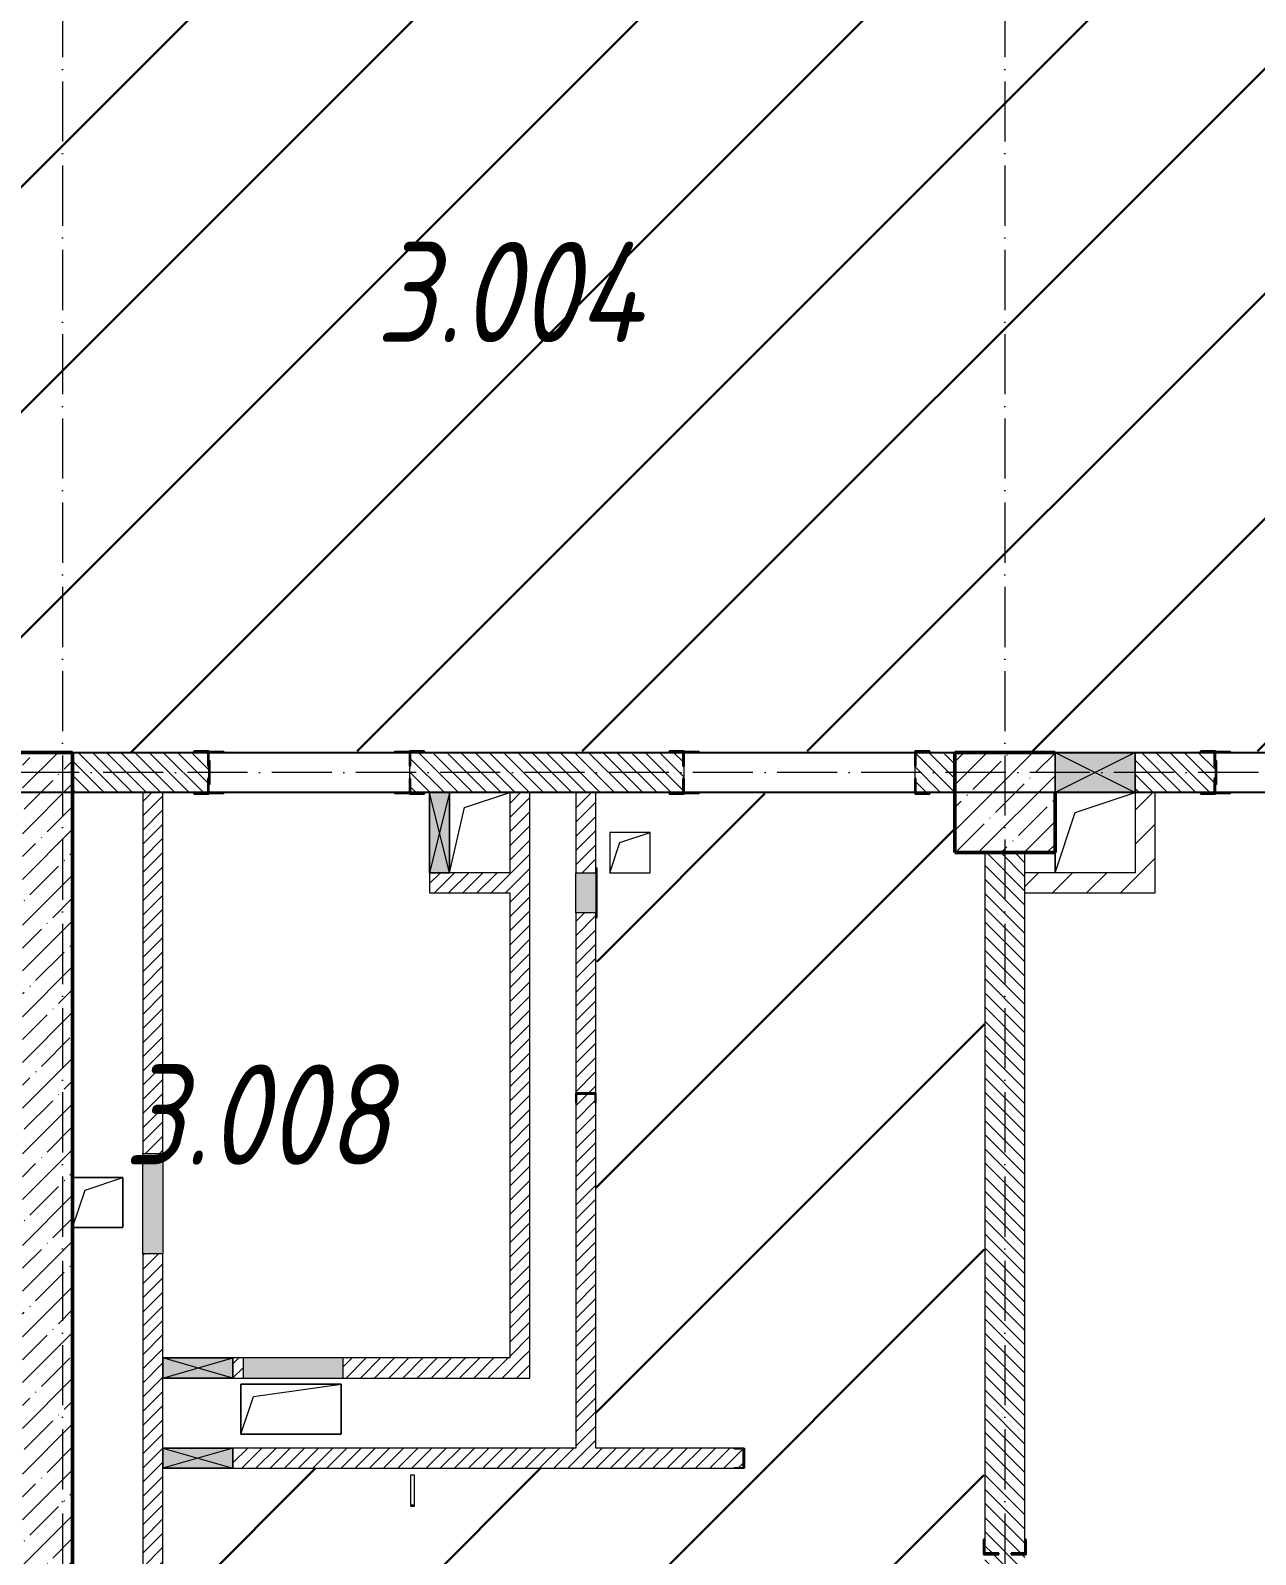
# Model space of a CAD drawing. Header units: millimetres. Extents: x 35697 to 388678, y -91946 to 171347.
# Drawn here: x 296861 to 302971, y -27682 to -20082 of the extents above; entities that cross this region are included whole.
import ezdxf

# ---------------------------------------------------------------- set-up
doc = ezdxf.new("R2010")
doc.units = ezdxf.units.MM
doc.linetypes.add('50_200_ШТРИХ_1Т_ш5_п1_п1_', pattern=[700, 500, -100, 0, -100])
for name, color, linetype, lineweight in [('2.1) ПГП окна 2.8 м', 5, 'Continuous', 30), ('A-DETL-GENF-OTLN', 7, 'Continuous', 9), ('A-DOOR-OPNG-MCUT', 7, 'Continuous', 35), ('A-FLOR-____-OTLN', 7, 'Continuous', 9), ('A-GENM-____-MCUT', 7, 'Continuous', 25), ('A-GENM-____-OTLN', 7, 'Continuous', 9), ('A-GENM-____-OTLN-1', 7, 'Continuous', 25), ('A-GLAZ-____-OTLN', 7, 'Continuous', 9), ('A-WALL-____-MCUT', 7, 'Continuous', 13), ('A-WALL-____-MCUT-2', 7, 'Continuous', 50), ('A-WALL-____-PATT-1', 7, 'Continuous', 9), ('A-WALL-FNSH-MCUT-1', 7, 'Continuous', 9), ('I-WALL-____-OTLN', 7, 'Continuous', 9), ('S-COLS-____-MCUT', 7, 'Continuous', 50), ('S-COLS-____-OTLN', 7, 'Continuous', 9), ('S-GRID-____-OTLN-1', 7, '50_200_ШТРИХ_1Т_ш5_п1_п1_', 9), ('Марки помещений', 7, 'Continuous', 9), ('стяжа', 7, 'Continuous', 30)]:
    doc.layers.add(name, color=color, linetype=linetype, lineweight=lineweight)
doc.layers.add('A-DOOR-____-OTLN-1', color=7, linetype='Continuous', lineweight=9, true_color=0xffffff)
doc.layers.add('A-GLAZ-____-OTLN-1', color=7, linetype='Continuous', lineweight=9, true_color=0xc0c0c0)
doc.styles.add('ISOCPEUR_I_2', font='isocpeui.ttf', dxfattribs={"width": 0.85, "height": 2.3})
pattern_1 = [(135, (283770.707, -86863.456), (-35.35534, -35.35534), [])]
pattern_2 = [(45, (283770.707, -86863.456), (-35.35534, 35.35534), [])]
pattern_3 = [(45, (283770.71, -86863.46), (-84.85281, 84.85281), [])]

# ---------------------------------------------------------------- blocks, each defined once
blk = doc.blocks.new('BSC_Колонна _Прямоугольная - 500х500-V31-АР1_План отверстий 3 этажа в осях 1-64_Ю-ЯЯ')
at = {"layer": 'S-COLS-____-OTLN'}
h = blk.add_hatch(dxfattribs=at)
h.set_pattern_fill('FP_38', color=256, style=0, pattern_type=2)
h.set_pattern_definition([(45, (-17950, -62931.04), (-114.04925, 114.04925), []), (45, (-17835.95, -62931.04), (-114.04925, 114.04925), [201.613, -40.323, 3.353, -36.97])])
h.paths.add_polyline_path([(-250, -250), (250, -250), (250, 250), (-250, 250), (-250, 50)], flags=0)
at = {"layer": 'S-COLS-____-MCUT'}
for p, q in [((250, 250), (-250, 250)), ((-250, 250), (-250, -250)), ((250, -250), (250, 50)), ((-250, -250), (250, -250))]:
    blk.add_line(p, q, dxfattribs=at)
blk = doc.blocks.new('DOR_ДУ_распашная__1Ст_Прямоугольная_ШЕР - Вн_650х2100h_Кабинки С_у-18405741-АР1_План отверстий 3 этажа в осях 1-64_Ю-ЯЯ')
at = {"layer": 'A-DOOR-OPNG-MCUT'}
for p, q in [((-325, -10), (-325, 10)), ((325, 10), (325, -10))]:
    blk.add_line(p, q, dxfattribs=at)
blk = doc.blocks.new('154_Стойка_СКБ_Уголок - СМ-2480_200-28346303-АР1_План отверстий 3 этажа в осях 1-64_Ю-ЯЯ')
at = {"layer": 'A-GENM-____-MCUT'}
for p, q in [((125, 156), (125, 81)), ((200, 156), (125, 156)), ((200, 150), (200, 156)), ((125, 81), (131, 81)), ((131, 81), (131, 150)), ((131, 150), (200, 150)), ((131, 19), (125, 19)), ((125, 19), (125, -56)), ((131, -50), (131, 19)), ((125, -56), (200, -56)), ((200, -50), (131, -50)), ((200, -56), (200, -50))]:
    blk.add_line(p, q, dxfattribs=at)
blk = doc.blocks.new('Стойка_Влож_Полоса боковая - Полоса-V164-АР1_План отверстий 3 этажа в осях 1-64_Ю-ЯЯ')
at = {"layer": 'A-GENM-____-OTLN'}
for p, q in [((-5, 60), (0, 60)), ((-5, -60), (-5, 60)), ((0, 31), (0, -31)), ((0, -60), (-5, -60))]:
    blk.add_line(p, q, dxfattribs=at)
blk = doc.blocks.new('154_Стойка_СКБ_Уголок - СМ-2180_200-28268025-АР1_План отверстий 3 этажа в осях 1-64_Ю-ЯЯ')
at = {"layer": 'A-GENM-____-MCUT'}
for p, q in [((125, 156), (125, 81)), ((200, 156), (125, 156)), ((200, 150), (200, 156)), ((125, 81), (131, 81)), ((131, 81), (131, 150)), ((131, 150), (200, 150)), ((131, 19), (125, 19)), ((125, 19), (125, -56)), ((131, -50), (131, 19)), ((125, -56), (200, -56)), ((200, -50), (131, -50)), ((200, -56), (200, -50))]:
    blk.add_line(p, q, dxfattribs=at)
blk = doc.blocks.new('Стойка_Влож_Уголок_Опорный - Уголок-28213941-АР1_План отверстий 3 этажа в осях 1-64_Ю-ЯЯ')
at = {"layer": 'A-GENM-____-OTLN'}
for p, q in [((-212, -6), (-212, 0)), ((0, 0), (0, -6)), ((-212, -75), (-212, -6)), ((-212, -6), (-206, -6)), ((-212, -75), (-206, -75)), ((-6, -6), (0, -6)), ((-6, -75), (0, -75)), ((0, -6), (0, -75))]:
    blk.add_line(p, q, dxfattribs=at)
blk = doc.blocks.new('Стойка_Влож_Полоса боковая - Полоса-28213942-АР1_План отверстий 3 этажа в осях 1-64_Ю-ЯЯ')
at = {"layer": 'A-GENM-____-OTLN'}
for p, q in [((-5, 60), (0, 60)), ((-5, -60), (-5, 60)), ((0, -60), (-5, -60))]:
    blk.add_line(p, q, dxfattribs=at)
blk = doc.blocks.new('Фахверк_СКБ_Уголок - 200_3960_зеркало-28268689-АР1_План отверстий 3 этажа в осях 1-64_Ю-ЯЯ')
at = {"layer": 'A-GENM-____-MCUT'}
for p, q in [((200, 156), (125, 156)), ((125, 156), (125, 81)), ((200, 150), (200, 156)), ((125, 81), (131, 81)), ((131, 81), (131, 150)), ((131, 150), (200, 150)), ((131, 19), (125, 19)), ((125, 19), (125, -56)), ((131, -50), (131, 19)), ((125, -56), (200, -56)), ((200, -50), (131, -50)), ((200, -56), (200, -50))]:
    blk.add_line(p, q, dxfattribs=at)
blk = doc.blocks.new('Фахверк_СКБ_Уголок - 200_3550-28187522-АР1_План отверстий 3 этажа в осях 1-64_Ю-ЯЯ')
at = {"layer": 'A-GENM-____-MCUT'}
for p, q in [((125, 156), (50, 156)), ((50, 156), (50, 150)), ((125, 81), (125, 156)), ((50, 150), (119, 150)), ((119, 150), (119, 81)), ((119, 81), (125, 81)), ((125, 19), (119, 19)), ((119, 19), (119, -50)), ((125, -56), (125, 19)), ((119, -50), (50, -50)), ((50, -50), (50, -56)), ((50, -56), (125, -56))]:
    blk.add_line(p, q, dxfattribs=at)
blk = doc.blocks.new('154_Фахверк_СКБ_Швеллер - Тип_100_3960-28336563-АР1_План отверстий 3 этажа в осях 1-64_Ю-ЯЯ')
at = {"layer": 'A-GENM-____-MCUT'}
for p, q in [((125, 50), (175, 50)), ((125, -50), (125, 50)), ((128, 47), (128, -47)), ((175, 47), (128, 47)), ((175, 50), (175, 47)), ((175, -50), (125, -50)), ((128, -47), (175, -47)), ((175, -47), (175, -50))]:
    blk.add_line(p, q, dxfattribs=at)
blk = doc.blocks.new('154_Фахверк_СКБ_Швеллер - Тип_100_3960-28737914-АР1_План отверстий 3 этажа в осях 1-64_Ю-ЯЯ')
at = {"layer": 'A-GENM-____-MCUT'}
for p, q in [((175, 50), (125, 50)), ((125, 50), (125, -50)), ((128, 47), (175, 47)), ((128, -47), (128, 47)), ((175, 47), (175, 50)), ((125, -50), (175, -50)), ((175, -47), (128, -47)), ((175, -50), (175, -47))]:
    blk.add_line(p, q, dxfattribs=at)
blk = doc.blocks.new('AR_Отверстие Ниша - Лючок-32402626-АР1_План отверстий 3 этажа в осях 1-64_Ю-ЯЯ')
at = {"layer": 'A-GLAZ-____-OTLN'}
blk.add_hatch(color=256, dxfattribs=at).paths.add_polyline_path([(100, 50), (-100, 50), (-100, -50), (100, -50), (100, 33.2)], flags=0)
for p, q in [((-100, 50), (100, 50)), ((-100, -50), (-100, 50)), ((100, 50), (100, -50)), ((100, -50), (-100, -50))]:
    blk.add_line(p, q, dxfattribs=at)
blk = doc.blocks.new('Л_Общий_Лючок - Лючок-29753268-АР1_План отверстий 3 этажа в осях 1-64_Ю-ЯЯ')
at = {"layer": 'A-GLAZ-____-OTLN-1'}
blk.add_hatch(color=256, dxfattribs=at).paths.add_polyline_path([(-24, -6), (224, -6), (224, 0), (-24, 0)], flags=0)
at = {"layer": 'A-GLAZ-____-OTLN'}
for p, q in [((-24, 0), (-24, -6)), ((224, 0), (224, -6)), ((-24, -6), (224, -6))]:
    blk.add_line(p, q, dxfattribs=at)
blk = doc.blocks.new('AR_Отверстие Ниша - Лючок-32402650-АР1_План отверстий 3 этажа в осях 1-64_Ю-ЯЯ')
at = {"layer": 'A-GLAZ-____-OTLN'}
blk.add_hatch(color=256, dxfattribs=at).paths.add_polyline_path([(-250, 50), (-250, -50), (250, -50), (250, 50)], flags=0)
for p, q in [((250, 50), (-250, 50)), ((-250, 50), (-250, -50)), ((250, -50), (250, 50)), ((-250, -50), (250, -50))]:
    blk.add_line(p, q, dxfattribs=at)
blk = doc.blocks.new('AR_Отверстие Ниша - Лючок-32402598-АР1_План отверстий 3 этажа в осях 1-64_Ю-ЯЯ')
at = {"layer": 'A-GLAZ-____-OTLN'}
blk.add_hatch(color=256, dxfattribs=at).paths.add_polyline_path([(250, 50), (-250, 50), (-250, -50), (250, -50)], flags=0)
for p, q in [((-250, 50), (250, 50)), ((-250, -50), (-250, 50)), ((250, 50), (250, -50)), ((250, -50), (-250, -50))]:
    blk.add_line(p, q, dxfattribs=at)
blk = doc.blocks.new('AR_Отверстие прямоугольное _в плите_ - AR_Отверстие прямоугольное _в плите_-30458064-АР1_План отверстий 3 этажа в осях 1-64_Ю-ЯЯ')
at = {"layer": 'A-GENM-____-OTLN'}
for p, q in [((125, 125), (-125, 125)), ((-62.5, 62.5), (125, 125)), ((125, -125), (125, 125)), ((-125, -125), (-62.5, 62.5)), ((-125, -125), (125, -125))]:
    blk.add_line(p, q, dxfattribs=at)
blk = doc.blocks.new('AR_Отверстие прямоугольное _в плите_ - AR_Отверстие прямоугольное _в плите_-30459257-АР1_План отверстий 3 этажа в осях 1-64_Ю-ЯЯ')
at = {"layer": 'A-GENM-____-OTLN'}
for p, q in [((250, 125), (-250, 125)), ((-250, 125), (-250, -125)), ((-187.5, 62.5), (250, 125)), ((250, -125), (250, 125)), ((-250, -125), (-187.5, 62.5)), ((-250, -125), (250, -125))]:
    blk.add_line(p, q, dxfattribs=at)
blk = doc.blocks.new('AR_Отверстие прямоугольное _в плите_ - AR_Отверстие прямоугольное _в плите_-30459207-АР1_План отверстий 3 этажа в осях 1-64_Ю-ЯЯ')
at = {"layer": 'A-GENM-____-OTLN'}
for p, q in [((100, 100), (-100, 100)), ((-100, 100), (-100, -100)), ((-50, 50), (100, 100)), ((100, -100), (100, 100)), ((-100, -100), (-50, 50)), ((-100, -100), (100, -100))]:
    blk.add_line(p, q, dxfattribs=at)
blk = doc.blocks.new('AR_Отверстие прямоугольное _в плите_ - AR_Отверстие прямоугольное _в плите_-30459211-АР1_План отверстий 3 этажа в осях 1-64_Ю-ЯЯ')
at = {"layer": 'A-GENM-____-OTLN'}
for p, q in [((-100, 100), (200, 200)), ((-200, -200), (-100, 100)), ((-200, -100), (-200, -200))]:
    blk.add_line(p, q, dxfattribs=at)
blk = doc.blocks.new('AR_Отверстие прямоугольное _в плите_ - AR_Отверстие прямоугольное _в плите_-30552629-АР1_План отверстий 3 этажа в осях 1-64_Ю-ЯЯ')
at = {"layer": 'A-GENM-____-OTLN'}
for p, q in [((-75, 125), (150, 200)), ((-150, -200), (-75, 125))]:
    blk.add_line(p, q, dxfattribs=at)
blk = doc.blocks.new('AR_Отверстие прямоугольное _в стене__БезПР - AR_Отверстие прямоугольное _в стене__БезПР-36788626-АР1_План отверстий 3 этажа в осях 1-64_Ю-ЯЯ')
at = {"layer": 'A-GLAZ-____-OTLN'}
blk.add_hatch(color=256, dxfattribs=at).paths.add_polyline_path([(200, -50), (200, 50), (-200, 50), (-200, -50)], flags=0)
at = {"layer": 'A-DETL-GENF-OTLN'}
for p, q in [((-200, -50), (-200, 50)), ((-200, 50), (200, 50)), ((200, 50), (-200, -50)), ((-200, 50), (200, -50)), ((200, 50), (-200, 50)), ((-200, 50), (-200, -50)), ((200, 50), (200, -50)), ((200, -50), (200, 50)), ((200, -50), (-200, -50)), ((-200, -50), (200, -50))]:
    blk.add_line(p, q, dxfattribs=at)
at = {"layer": 'A-GLAZ-____-OTLN'}
blk.add_line((200, 50), (-200, 50), dxfattribs=at)
blk = doc.blocks.new('AR_Отверстие прямоугольное _в стене__БезПР - AR_Отверстие прямоугольное _в стене__БезПР-36428632-АР1_План отверстий 3 этажа в осях 1-64_Ю-ЯЯ')
at = {"layer": 'A-GLAZ-____-OTLN'}
blk.add_hatch(color=256, dxfattribs=at).paths.add_polyline_path([(200, -100), (200, 100), (-200, 100), (-200, -100)], flags=0)
at = {"layer": 'A-DETL-GENF-OTLN'}
for p, q in [((-200, -100), (-200, 100)), ((-200, 100), (200, 100)), ((200, 100), (-200, -100)), ((-200, 100), (200, -100)), ((200, 100), (-200, 100)), ((-200, 100), (-200, -100)), ((200, 100), (200, -100)), ((200, -100), (200, 100)), ((200, -100), (-200, -100)), ((-200, -100), (200, -100))]:
    blk.add_line(p, q, dxfattribs=at)
at = {"layer": 'A-GLAZ-____-OTLN'}
blk.add_line((200, 100), (-200, 100), dxfattribs=at)
blk = doc.blocks.new('AR_Отверстие прямоугольное _в стене__БезПР - AR_Отверстие прямоугольное _в стене__БезПР-36427791-АР1_План отверстий 3 этажа в осях 1-64_Ю-ЯЯ')
at = {"layer": 'A-GLAZ-____-OTLN'}
blk.add_hatch(color=256, dxfattribs=at).paths.add_polyline_path([(175, -50), (175, 50), (-175, 50), (-175, -50)], flags=0)
at = {"layer": 'A-DETL-GENF-OTLN'}
for p, q in [((-175, -50), (-175, 50)), ((-175, 50), (175, 50)), ((175, 50), (-175, -50)), ((-175, 50), (175, -50)), ((175, 50), (-175, 50)), ((-175, 50), (-175, -50)), ((175, 50), (175, -50)), ((175, -50), (175, 50)), ((175, -50), (-175, -50)), ((-175, -50), (175, -50))]:
    blk.add_line(p, q, dxfattribs=at)
at = {"layer": 'A-GLAZ-____-OTLN'}
blk.add_line((175, 50), (-175, 50), dxfattribs=at)
blk = doc.blocks.new('3эт')
at = {"layer": 'S-GRID-____-OTLN-1', "color": 251, "ltscale": 0.6, "true_color": 0x636466}
for p, q in [((297020.7, 4029.4), (297020.7, -33971.9)), ((301720.7, 4029.4), (301720.7, -33971.9)), ((387845.1, -23782.4), (279101.9, -23782.4))]:
    blk.add_line(p, q, dxfattribs=at)

msp = doc.modelspace()

# ---------------------------------------------------------------- hatches: boundary and pattern name
at = {"layer": '2.1) ПГП окна 2.8 м'}
h = msp.add_hatch(dxfattribs=at)
h.set_pattern_fill('ANSI31', color=5, scale=250)
h.paths.add_polyline_path([(291170.7, -10232.4), (291095.7, -10232.4), (291095.7, -10238.4), (291020.7, -10238.4), (291020.7, -10232.4), (290670.7, -10232.4), (289770.7, -10232.4), (289320.7, -10232.4), (289320.7, -15457.4), (289326.7, -15457.4), (289326.7, -15532.4), (289325.2, -16432.4), (289326.7, -16432.4), (289326.7, -16507.4), (289320.7, -19182.4), (289320.7, -19682.4), (289320.7, -20007.4), (289326.7, -20007.4), (289326.7, -20082.4), (289320.7, -20182.4), (289320.7, -21132.4), (289320.7, -21782.4), (289326.7, -21782.4), (289326.7, -21857.4), (289320.7, -24832.4), (289570.7, -24832.4), (291170.7, -24832.4), (291370.7, -24832.4), (291370.7, -23682.4), (291620.7, -23682.4), (292720.7, -23682.4), (293120.7, -23682.4), (294220.7, -23682.4), (297675.7, -23682.4), (297675.7, -23676.4), (297750.7, -23676.4), (297756.7, -23676.4), (297825.7, -23676.4), (298675.7, -23676.5), (298675.7, -23676.4), (298744.7, -23676.4), (298750.7, -23676.4), (298825.7, -23676.4), (300045.7, -23676.5), (300045.7, -23676.4), (300120.7, -23676.4), (300126.7, -23676.4), (300195.7, -23676.4), (301270.7, -23676.5), (301270.7, -23676.4), (301345.7, -23676.4), (302695.7, -23676.6), (302695.7, -23676.4), (302770.7, -23676.4), (302776.7, -23676.4), (302845.7, -23676.4), (304970.7, -23676.6), (304970.7, -23232.4), (305224.7, -23232.4), (305270.7, -23232.4), (305970.7, -23232.4), (306016.7, -23232.4), (306195.7, -23232.4), (306645.7, -23232.4), (307270.7, -23232.4), (307470.7, -23232.4), (307470.7, -23432.4), (307470.7, -23432.4), (307470.7, -23682.4), (308645.7, -23682.4), (308645.7, -23676.4), (308720.7, -23676.4), (308726.7, -23676.4), (308795.7, -23676.4), (309420.7, -23676.5), (309420.7, -23676.4), (309495.7, -23676.4), (309595.7, -23676.4), (309595.7, -23676.4), (309670.7, -23676.4), (310370.7, -23676.5), (310370.7, -23676.4), (310470.7, -23676.4), (310470.7, -23682.4), (310995.7, -23682.4), (310995.7, -23676.4), (311070.7, -23676.4), (311770.7, -23676.5), (311770.7, -23676.4), (311845.7, -23676.4), (311945.7, -23676.4), (311945.7, -23676.4), (312020.7, -23676.4), (312645.7, -23676.5), (312645.7, -23676.4), (312714.7, -23676.4), (312720.7, -23676.4), (312795.7, -23676.4), (314295.7, -23676.6), (314295.7, -23676.4), (314370.7, -23676.4), (315995.7, -23676.6), (315995.7, -23676.4), (316064.7, -23676.4), (316070.7, -23676.4), (316145.7, -23676.4), (320295.7, -23677), (320295.7, -23676.4), (320370.7, -23676.4), (321995.7, -23676.7), (321995.7, -23676.4), (322064.7, -23676.4), (322070.7, -23676.4), (322145.7, -23676.4), (328970.7, -23677.5), (328970.7, -19332.4), (328670.7, -19332.4), (328670.7, -19432.4), (328470.7, -19432.4), (328470.7, -19332.4), (328120.7, -19332.4), (326320.7, -19332.4), (326320.7, -19682.4), (325720.7, -19682.4), (325720.7, -19432.4), (325520.7, -19432.4), (325520.7, -19332.4), (324995.7, -19332.4), (324995.7, -19338.4), (324920.7, -19338.4), (324920.7, -19332.4), (323120.7, -19332.4), (323120.7, -19338.4), (323020.7, -19338.4), (323020.7, -19682.4), (322420.7, -19682.4), (322420.7, -19432.4), (322220.7, -19432.4), (322220.7, -19332.4), (321795.7, -19332.4), (321795.7, -19338.4), (321720.7, -19338.4), (319920.7, -19332.4), (319920.7, -19338.4), (319845.7, -19338.4), (319770.7, -19332.4), (319770.7, -19682.4), (319170.7, -19682.4), (319170.7, -19432.4), (318970.7, -19432.4), (318970.7, -19332.4), (318595.7, -19332.4), (318595.7, -19338.4), (318520.7, -19338.4), (316720.7, -19332.4), (316720.7, -19338.4), (316645.7, -19338.4), (316170.7, -19332.4), (316170.7, -19682.4), (315570.7, -19682.4), (315570.7, -19332.4), (315395.7, -19332.4), (315395.7, -19338.4), (315320.7, -19338.4), (313520.7, -19332.4), (313520.7, -19338.4), (313445.7, -19338.4), (313220.7, -19335.2), (313220.7, -19432.4), (313020.7, -19432.4), (313020.7, -19682.4), (312420.7, -19682.4), (312420.7, -19432.4), (312218.2, -19432.4), (312243.2, -19357.4), (312420.7, -19332.1), (312420.7, -19082.4), (312195.7, -19082.4), (312126.7, -19082.4), (312126.7, -19151.4), (312120.7, -19263.4), (312120.7, -19151.4), (312120.7, -19082.4), (310320.7, -19082.4), (310320.7, -19151.4), (310320.7, -19263.4), (310320.7, -19338.4), (310245.7, -19338.4), (307470.7, -19332.4), (307470.7, -19682.4), (306870.7, -19682.4), (306870.7, -19382.4), (306770.7, -19382.4), (306770.7, -19182.4), (302070.7, -19182.4), (302070.7, -19382.4), (301970.7, -19382.4), (301970.7, -19682.4), (301470.7, -19682.4), (301470.7, -19382.4), (301370.7, -19382.4), (301370.7, -19182.4), (297370.7, -19182.4), (297370.7, -19382.4), (297270.7, -19382.4), (297270.7, -19682.4), (296770.7, -19682.4), (296770.7, -19382.4), (296670.7, -19382.4), (296670.7, -19182.4), (293770.7, -19182.4), (293770.7, -19382.4), (293670.7, -19382.4), (293670.7, -19682.4), (293170.7, -19682.4), (293170.7, -19382.4), (293070.7, -19382.4), (293070.7, -19182.4), (291970.7, -19182.4), (291970.7, -19382.4), (291170.7, -19382.4), (291170.7, -18582.4), (291370.7, -18582.4), (291370.7, -12832.4), (291170.7, -12832.4), (291170.7, -12232.4), (291170.7, -12032.4)])
h.paths.add_polyline_path([(298407.6, -21961.7), (300065.9, -21961.7), (300065.9, -20761.7), (298407.6, -20761.7)], flags=24)
h = msp.add_hatch(dxfattribs=at)
h.set_pattern_fill('ANSI31', color=5, scale=250)
h.paths.add_polyline_path([(301470.7, -23882.4), (301345.7, -23882.4), (301345.7, -23888.4), (301270.7, -23888.4), (300195.7, -23887.5), (300195.7, -23888.4), (300126.7, -23888.4), (300120.7, -23888.4), (300045.7, -23888.4), (299680.7, -23888), (299680.7, -24258.4), (299686.7, -24258.4), (299686.7, -24506.4), (299680.7, -25382.4), (299680.7, -25432.4), (299680.7, -27152.4), (300370.7, -27152.4), (300420.7, -27152.4), (300420.7, -27252.4), (300370.7, -27252.4), (297870.7, -27252.4), (297520.7, -27252.4), (297520.7, -28562.4), (297520.7, -28862.4), (297520.7, -29352.4), (297520.7, -29402.4), (297520.7, -30422.4), (297520.7, -30822.4), (297520.7, -31432.4), (300045.7, -31432.4), (300045.7, -31426.4), (300120.7, -31426.4), (301120.7, -31432.4), (301120.7, -31426.4), (301195.7, -31426.4), (301270.7, -31428.1), (301270.7, -31332.4), (301470.7, -31332.4), (301470.7, -31182.4), (301620.7, -31182.4), (301620.7, -27682.4), (301614.7, -27682.4), (301614.7, -27607.4), (301620.7, -24182.4), (301470.7, -24182.4)])
h.paths.add_polyline_path([(299950.7, -24082.4), (299950.7, -24282.4), (299750.7, -24282.4), (299750.7, -24082.4)], flags=16)
h.paths.add_polyline_path([(298775.7, -27287.4), (298775.7, -27437.4), (298755.7, -27437.4), (298755.7, -27287.4)], flags=16)
h.paths.add_polyline_path([(298775.7, -28087.4), (298775.7, -28407.4), (298755.7, -28407.4), (298755.7, -28257.4), (297555.7, -28257.4), (297555.7, -28237.4), (298755.7, -28237.4), (298755.7, -28087.4)], flags=16)
h.paths.add_polyline_path([(299140.7, -29132.4), (299140.7, -29332.4), (298940.7, -29332.4), (298940.7, -29132.4)], flags=16)
h.paths.add_polyline_path([(298775.7, -29057.4), (298775.7, -29377.4), (298755.7, -29377.4), (298755.7, -29227.4), (297555.7, -29227.4), (297555.7, -29207.4), (298755.7, -29207.4), (298755.7, -29057.4)], flags=16)
h.paths.add_polyline_path([(298775.7, -30027.4), (298775.7, -30347.4), (298755.7, -30347.4), (298755.7, -30197.4), (297555.7, -30197.4), (297555.7, -30177.4), (298755.7, -30177.4), (298755.7, -30027.4)], flags=16)
h.paths.add_polyline_path([(298775.7, -30997.4), (298775.7, -31397.4), (298755.7, -31397.4), (298755.7, -30997.4)], flags=16)
h.paths.add_polyline_path([(299351.1, -29797.7), (301009, -29797.7), (301009, -28597.7), (299351.1, -28597.7)], flags=24)
at = {"layer": 'A-WALL-____-PATT-1'}
h = msp.add_hatch(dxfattribs=at)
h.set_pattern_fill('FP_12', color=256, style=0, pattern_type=2)
h.set_pattern_definition([(45, (283770.7, -86863.46), (-114.04925, 114.04925), []), (45, (283884.76, -86863.46), (-114.04925, 114.04925), [201.612, -40.322, 3.353, -36.97])])
h.paths.add_polyline_path([(296820.7, -31182.4), (297070.7, -31182.4), (297070.7, -23682.4), (296820.7, -23682.4), (296820.7, -29640)], flags=0)
h = msp.add_hatch(dxfattribs=at)
h.set_pattern_fill('FP_9', color=256, style=0, pattern_type=2)
h.set_pattern_definition(pattern_1)
h.paths.add_polyline_path([(301470.7, -23882.4), (301470.7, -23682.4), (301276.7, -23682.4), (301276.7, -23751.4), (301270.7, -23751.4), (301270.7, -23813.4), (301276.7, -23813.4), (301276.7, -23882.4), (301431.3, -23882.4)], flags=0)
h.paths.add_polyline_path([(297675.7, -23882.4), (297744.7, -23882.4), (297744.7, -23813.4), (297750.7, -23813.4), (297750.7, -23751.4), (297744.7, -23751.4), (297744.7, -23682.4), (297070.7, -23682.4), (297070.7, -23882.4)], flags=0)
h.paths.add_polyline_path([(298756.7, -23882.4), (300114.7, -23882.4), (300114.7, -23813.4), (300120.7, -23813.4), (300120.7, -23751.4), (300114.7, -23751.4), (300114.7, -23682.4), (298756.7, -23682.4), (298756.7, -23751.4), (298750.7, -23751.4), (298750.7, -23813.4), (298756.7, -23813.4)], flags=0)
h = msp.add_hatch(dxfattribs=at)
h.set_pattern_fill('FP_9', color=256, style=0, pattern_type=2)
h.set_pattern_definition(pattern_1)
h.paths.add_polyline_path([(302695.7, -23882.4), (302764.7, -23882.4), (302764.7, -23813.4), (302770.7, -23813.4), (302770.7, -23751.4), (302764.7, -23751.4), (302764.7, -23682.4), (302370.7, -23682.4), (302370.7, -23882.4)], flags=0)
h = msp.add_hatch(dxfattribs=at)
h.set_pattern_fill('FP_8', color=256, style=0, pattern_type=2)
h.set_pattern_definition(pattern_2)
h.paths.add_polyline_path([(297420.7, -31432.4), (297520.7, -31432.4), (297520.7, -30822.4), (297420.7, -30822.4)], flags=0)
h.paths.add_polyline_path([(297520.7, -30422.4), (297520.7, -29402.4), (297517.7, -29402.4), (297517.7, -29355.4), (297423.7, -29355.4), (297423.7, -29402.4), (297420.7, -29402.4), (297420.7, -30422.4), (297444.9, -30422.4)], flags=0)
h.paths.add_polyline_path([(297517.7, -29352.4), (297520.7, -29352.4), (297520.7, -28862.4), (297420.7, -28862.4), (297420.7, -29352.4), (297470.5, -29352.4)], flags=0)
h.paths.add_polyline_path([(297520.7, -28562.4), (297520.7, -26182.4), (297420.7, -26182.4), (297420.7, -28562.4), (297489.4, -28562.4)], flags=0)
h.paths.add_polyline_path([(297420.7, -25682.4), (297520.7, -25682.4), (297520.7, -23882.4), (297420.7, -23882.4)], flags=0)
h = msp.add_hatch(dxfattribs=at)
h.set_pattern_fill('FP_8', color=256, style=0, pattern_type=2)
h.set_pattern_definition(pattern_2)
h.paths.add_polyline_path([(299250.7, -26702.4), (299350.7, -26702.4), (299350.7, -23882.4), (299250.7, -23882.4), (299250.7, -26411)], flags=0)
h = msp.add_hatch(dxfattribs=at)
h.set_pattern_fill('FP_8', color=256, style=0, pattern_type=2)
h.set_pattern_definition(pattern_2)
h.paths.add_polyline_path([(299663.9, -27152.4), (299680.7, -27152.4), (299680.7, -25432.4), (299677.7, -25432.4), (299677.7, -25385.4), (299583.7, -25385.4), (299583.7, -25432.4), (299580.7, -25432.4), (299580.7, -27152.4)], flags=0)
h.paths.add_polyline_path([(299663.9, -25382.4), (299680.7, -25382.4), (299680.7, -24482.4), (299580.7, -24482.4), (299580.7, -25382.4), (299583.7, -25382.4)], flags=0)
h.paths.add_polyline_path([(299680.7, -24282.4), (299680.7, -23882.4), (299580.7, -23882.4), (299580.7, -24282.4), (299663.9, -24282.4)], flags=0)
h = msp.add_hatch(dxfattribs=at)
h.set_pattern_fill('FP_7', color=256, style=0, pattern_type=2)
h.set_pattern_definition(pattern_3)
h.paths.add_polyline_path([(302470.7, -24382.4), (302470.7, -23882.4), (302370.7, -23882.4), (302370.7, -24382.4)], flags=0)
h = msp.add_hatch(dxfattribs=at)
h.set_pattern_fill('FP_9', color=256, style=0, pattern_type=2)
h.set_pattern_definition(pattern_1)
h.paths.add_polyline_path([(301620.7, -31182.4), (301820.7, -31182.4), (301820.7, -27682.4), (301751.7, -27682.4), (301751.7, -27676.4), (301820.7, -27676.4), (301820.7, -24182.4), (301620.7, -24182.4), (301620.7, -27676.4), (301689.7, -27676.4), (301689.7, -27682.4), (301620.7, -27682.4), (301620.7, -29640)], flags=0)
h = msp.add_hatch(dxfattribs=at)
h.set_pattern_fill('FP_8', color=256, style=0, pattern_type=2)
h.set_pattern_definition(pattern_2)
h.paths.add_polyline_path([(298950.7, -24382.4), (298950.7, -24282.4), (298850.7, -24282.4), (298850.7, -24382.4)], flags=0)
h = msp.add_hatch(dxfattribs=at)
h.set_pattern_fill('FP_8', color=256, style=0, pattern_type=2)
h.set_pattern_definition(pattern_2)
h.paths.add_polyline_path([(299250.7, -24382.4), (299250.7, -24282.4), (298950.7, -24282.4), (298950.7, -24382.4)], flags=0)
h = msp.add_hatch(dxfattribs=at)
h.set_pattern_fill('FP_7', color=256, style=0, pattern_type=2)
h.set_pattern_definition(pattern_3)
h.paths.add_polyline_path([(302370.7, -24382.4), (302370.7, -24282.4), (301820.7, -24282.4), (301820.7, -24382.4)], flags=0)
h = msp.add_hatch(dxfattribs=at)
h.set_pattern_fill('FP_8', color=256, style=0, pattern_type=2)
h.set_pattern_definition(pattern_2)
h.paths.add_polyline_path([(297896.4, -26802.4), (297920.7, -26802.4), (297920.7, -26702.4), (297870.7, -26702.4), (297870.7, -26802.4)], flags=0)
h.paths.add_polyline_path([(298420.7, -26802.4), (299350.7, -26802.4), (299350.7, -26702.4), (298420.7, -26702.4), (298420.7, -26750.4)], flags=0)
h = msp.add_hatch(dxfattribs=at)
h.set_pattern_fill('FP_8', color=256, style=0, pattern_type=2)
h.set_pattern_definition(pattern_2)
h.paths.add_polyline_path([(297896.4, -27252.4), (300370.7, -27252.4), (300370.7, -27249.4), (300417.7, -27249.4), (300417.7, -27155.4), (300370.7, -27155.4), (300370.7, -27152.4), (297870.7, -27152.4), (297870.7, -27252.4)], flags=0)

# ---------------------------------------------------------------- linework, layer by layer
msp.add_lwpolyline([(294220.7, -23682.4), (358220.7, -23682.4), (358220.7, -23882.4), (294220.7, -23882.4)], close=True)
at = {"layer": 'A-FLOR-____-OTLN'}
for p, q in [((301970.7, -24282.4), (301970.7, -24182.4)), ((297070.7, -25802.4), (297320.7, -25802.4)), ((297320.7, -25802.4), (297320.7, -26052.4)), ((297320.7, -26052.4), (297070.7, -26052.4)), ((297910.7, -26832.4), (298410.7, -26832.4)), ((297910.7, -27082.4), (297910.7, -26832.4)), ((298410.7, -26832.4), (298410.7, -27082.4)), ((298410.7, -27082.4), (297910.7, -27082.4))]:
    msp.add_line(p, q, dxfattribs=at)
at = {"layer": 'A-WALL-____-MCUT'}
for p, q in [((297675.7, -23682.4), (297070.7, -23682.4)), ((300045.7, -23682.4), (298825.7, -23682.4)), ((301470.7, -23682.4), (301345.7, -23682.4)), ((302695.7, -23682.4), (302370.7, -23682.4)), ((297750.7, -23813.4), (297750.7, -23751.4)), ((298750.7, -23751.4), (298750.7, -23813.4)), ((300120.7, -23813.4), (300120.7, -23751.4)), ((301270.7, -23751.4), (301270.7, -23813.4)), ((297070.7, -23882.4), (297675.7, -23882.4)), ((298825.7, -23882.4), (298850.7, -23882.4)), ((298950.7, -23882.4), (300045.7, -23882.4)), ((301345.7, -23882.4), (301470.7, -23882.4)), ((302370.7, -23882.4), (302695.7, -23882.4)), ((301620.7, -24182.4), (301620.7, -27607.4)), ((301820.7, -27607.4), (301820.7, -24182.4))]:
    msp.add_line(p, q, dxfattribs=at)
at = {"layer": 'A-WALL-____-MCUT-2'}
for p, q in [((297070.7, -23682.4), (296620.7, -23682.4)), ((297070.7, -31182.4), (297070.7, -23682.4))]:
    msp.add_line(p, q, dxfattribs=at)
at = {"layer": 'A-WALL-FNSH-MCUT-1'}
for p, q in [((297420.7, -23882.4), (297420.7, -25682.4)), ((297520.7, -25682.4), (297520.7, -23882.4)), ((299250.7, -23882.4), (299250.7, -24282.4)), ((299350.7, -26802.4), (299350.7, -23882.4)), ((299580.7, -23882.4), (299580.7, -24282.4)), ((299680.7, -24282.4), (299680.7, -23882.4)), ((302370.7, -23882.4), (302370.7, -24282.4)), ((302470.7, -24382.4), (302470.7, -23882.4)), ((298850.7, -24282.4), (298850.7, -24382.4)), ((299250.7, -24282.4), (298950.7, -24282.4)), ((302370.7, -24282.4), (301820.7, -24282.4)), ((298850.7, -24382.4), (299250.7, -24382.4)), ((299250.7, -24382.4), (299250.7, -26702.4)), ((301820.7, -24382.4), (302470.7, -24382.4)), ((299580.7, -24482.4), (299580.7, -25382.4)), ((299680.7, -25382.4), (299680.7, -24482.4)), ((299580.7, -25432.4), (299580.7, -27152.4)), ((299680.7, -27152.4), (299680.7, -25432.4)), ((297420.7, -26182.4), (297420.7, -28562.4)), ((297520.7, -26702.4), (297520.7, -26182.4)), ((297920.7, -26702.4), (297870.7, -26702.4)), ((299250.7, -26702.4), (298420.7, -26702.4)), ((297520.7, -27152.4), (297520.7, -26802.4)), ((297870.7, -26802.4), (297920.7, -26802.4)), ((298420.7, -26802.4), (299350.7, -26802.4)), ((299580.7, -27152.4), (297870.7, -27152.4)), ((300370.7, -27152.4), (299680.7, -27152.4)), ((297520.7, -28562.4), (297520.7, -27252.4)), ((297870.7, -27252.4), (300370.7, -27252.4)), ((298775.7, -27287.4), (298755.7, -27287.4)), ((298755.7, -27287.4), (298755.7, -27437.4)), ((298775.7, -27437.4), (298775.7, -27287.4))]:
    msp.add_line(p, q, dxfattribs=at)
at = {"layer": 'I-WALL-____-OTLN'}
for p, q in [((297750.7, -23682.4), (298750.7, -23682.4)), ((300120.7, -23682.4), (301270.7, -23682.4)), ((302770.7, -23682.4), (302970.7, -23682.4)), ((298750.7, -23882.4), (297750.7, -23882.4)), ((301270.7, -23882.4), (300120.7, -23882.4)), ((302970.7, -23882.4), (302770.7, -23882.4))]:
    msp.add_line(p, q, dxfattribs=at)

# ---------------------------------------------------------------- block references
at = {"layer": 'A-DOOR-____-OTLN-1', "rotation": 90.00000000000007}
msp.add_blockref('DOR_ДУ_распашная__1Ст_Прямоугольная_ШЕР - Вн_650х2100h_Кабинки С_у-18405741-АР1_План отверстий 3 этажа в осях 1-64_Ю-ЯЯ', (298765.7, -27762.4), dxfattribs=at)
at = {"layer": 'A-GENM-____-OTLN'}
for name, p, rotation in [('Стойка_Влож_Уголок_Опорный - Уголок-28213941-АР1_План отверстий 3 этажа в осях 1-64_Ю-ЯЯ', (297750.7, -23676.4), 89.99999999999955), ('Стойка_Влож_Уголок_Опорный - Уголок-28213941-АР1_План отверстий 3 этажа в осях 1-64_Ю-ЯЯ', (298750.7, -23888.4), 269.9999999999995), ('Стойка_Влож_Уголок_Опорный - Уголок-28213941-АР1_План отверстий 3 этажа в осях 1-64_Ю-ЯЯ', (300120.7, -23676.4), 89.99999999999955), ('Стойка_Влож_Уголок_Опорный - Уголок-28213941-АР1_План отверстий 3 этажа в осях 1-64_Ю-ЯЯ', (302770.7, -23676.4), 89.99999999999955), ('Стойка_Влож_Полоса боковая - Полоса-28213942-АР1_План отверстий 3 этажа в осях 1-64_Ю-ЯЯ', (297750.7, -23782.4), 180), ('Стойка_Влож_Полоса боковая - Полоса-V164-АР1_План отверстий 3 этажа в осях 1-64_Ю-ЯЯ', (302770.7, -23782.4), 180)]:
    msp.add_blockref(name, p, dxfattribs=dict(at, rotation=rotation))
for name, p in [('AR_Отверстие прямоугольное _в плите_ - AR_Отверстие прямоугольное _в плите_-30552629-АР1_План отверстий 3 этажа в осях 1-64_Ю-ЯЯ', (299100.7, -24082.4)), ('AR_Отверстие прямоугольное _в плите_ - AR_Отверстие прямоугольное _в плите_-30459211-АР1_План отверстий 3 этажа в осях 1-64_Ю-ЯЯ', (302170.7, -24082.4)), ('AR_Отверстие прямоугольное _в плите_ - AR_Отверстие прямоугольное _в плите_-30459207-АР1_План отверстий 3 этажа в осях 1-64_Ю-ЯЯ', (299850.7, -24182.4)), ('AR_Отверстие прямоугольное _в плите_ - AR_Отверстие прямоугольное _в плите_-30458064-АР1_План отверстий 3 этажа в осях 1-64_Ю-ЯЯ', (297195.7, -25927.4)), ('AR_Отверстие прямоугольное _в плите_ - AR_Отверстие прямоугольное _в плите_-30459257-АР1_План отверстий 3 этажа в осях 1-64_Ю-ЯЯ', (298160.7, -26957.4))]:
    msp.add_blockref(name, p, dxfattribs=at)
at = {"layer": 'A-GENM-____-OTLN-1'}
for name, p, rotation in [('154_Стойка_СКБ_Уголок - СМ-2180_200-28268025-АР1_План отверстий 3 этажа в осях 1-64_Ю-ЯЯ', (297875.7, -23732.4), 180), ('154_Стойка_СКБ_Уголок - СМ-2180_200-28268025-АР1_План отверстий 3 этажа в осях 1-64_Ю-ЯЯ', (300245.7, -23732.4), 180), ('154_Стойка_СКБ_Уголок - СМ-2480_200-28346303-АР1_План отверстий 3 этажа в осях 1-64_Ю-ЯЯ', (302895.7, -23732.4), 180), ('154_Фахверк_СКБ_Швеллер - Тип_100_3960-28737914-АР1_План отверстий 3 этажа в осях 1-64_Ю-ЯЯ', (299630.7, -25257.4), 270.0000000000001), ('154_Фахверк_СКБ_Швеллер - Тип_100_3960-28336563-АР1_План отверстий 3 этажа в осях 1-64_Ю-ЯЯ', (300545.7, -27202.4), 180), ('Фахверк_СКБ_Уголок - 200_3550-28187522-АР1_План отверстий 3 этажа в осях 1-64_Ю-ЯЯ', (301670.7, -27557.4), 269.9999999999999)]:
    msp.add_blockref(name, p, dxfattribs=dict(at, rotation=rotation))
for name, p in [('154_Стойка_СКБ_Уголок - СМ-2180_200-28268025-АР1_План отверстий 3 этажа в осях 1-64_Ю-ЯЯ', (298625.7, -23832.4)), ('Фахверк_СКБ_Уголок - 200_3960_зеркало-28268689-АР1_План отверстий 3 этажа в осях 1-64_Ю-ЯЯ', (301145.7, -23832.4))]:
    msp.add_blockref(name, p, dxfattribs=at)
at = {"layer": 'A-GLAZ-____-OTLN'}
for name, p in [('AR_Отверстие прямоугольное _в стене__БезПР - AR_Отверстие прямоугольное _в стене__БезПР-36428632-АР1_План отверстий 3 этажа в осях 1-64_Ю-ЯЯ', (302170.7, -23782.4)), ('AR_Отверстие прямоугольное _в стене__БезПР - AR_Отверстие прямоугольное _в стене__БезПР-36427791-АР1_План отверстий 3 этажа в осях 1-64_Ю-ЯЯ', (297695.7, -27202.4))]:
    msp.add_blockref(name, p, dxfattribs=at)
for name, p, rotation in [('AR_Отверстие прямоугольное _в стене__БезПР - AR_Отверстие прямоугольное _в стене__БезПР-36788626-АР1_План отверстий 3 этажа в осях 1-64_Ю-ЯЯ', (298900.7, -24082.4), 270.0000000000001), ('AR_Отверстие Ниша - Лючок-32402626-АР1_План отверстий 3 этажа в осях 1-64_Ю-ЯЯ', (299630.7, -24382.4), 270.0000000000001), ('Л_Общий_Лючок - Лючок-29753268-АР1_План отверстий 3 этажа в осях 1-64_Ю-ЯЯ', (299680.7, -24482.4), 90.0000000000001), ('AR_Отверстие Ниша - Лючок-32402598-АР1_План отверстий 3 этажа в осях 1-64_Ю-ЯЯ', (297470.7, -25932.4), 270.0000000000001), ('AR_Отверстие прямоугольное _в стене__БезПР - AR_Отверстие прямоугольное _в стене__БезПР-36427791-АР1_План отверстий 3 этажа в осях 1-64_Ю-ЯЯ', (297695.7, -26752.4), 180), ('AR_Отверстие Ниша - Лючок-32402650-АР1_План отверстий 3 этажа в осях 1-64_Ю-ЯЯ', (298170.7, -26752.4), 180)]:
    msp.add_blockref(name, p, dxfattribs=dict(at, rotation=rotation))
at = {"layer": 'S-COLS-____-OTLN'}
msp.add_blockref('BSC_Колонна _Прямоугольная - 500х500-V31-АР1_План отверстий 3 этажа в осях 1-64_Ю-ЯЯ', (301720.7, -23932.4), dxfattribs=at)
at = {"layer": 'стяжа'}
msp.add_blockref('3эт', (0, 0), dxfattribs=at)

# ---------------------------------------------------------------- texts
at = {"layer": 'Марки помещений', "char_height": 500, "attachment_point": 1, "style": 'ISOCPEUR_I_2'}
for s, insert, width in [('3.004', (298583.2, -21136.7), 817.721), ('3.008', (297325.7, -25238.6), 785.654)]:
    msp.add_mtext(s, dxfattribs=dict(at, insert=insert, width=width))

doc.saveas('drawing.dxf')
